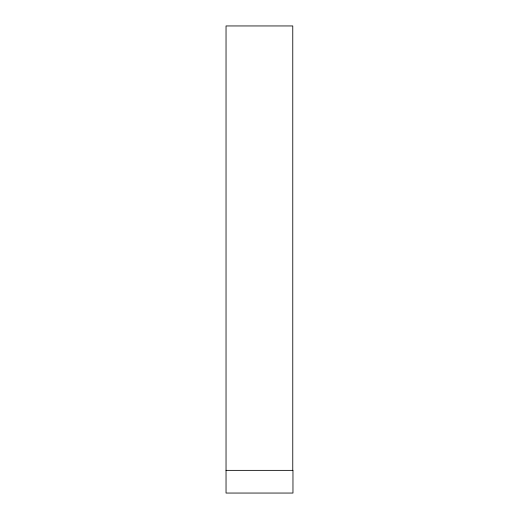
<?xml version="1.0" encoding="UTF-8"?>
<svg xmlns="http://www.w3.org/2000/svg" width="519" height="519" viewBox="0 0 519 519"><rect width="100%" height="100%" fill="white"/><g stroke="black" fill="none" stroke-linecap="round" stroke-linejoin="round"><path stroke-width="0.78" d="M226.037 470.363L292.963 470.363L292.963 493.05L226.037 493.05L226.037 25.95L292.768 25.95L292.768 470.363"/></g></svg>
